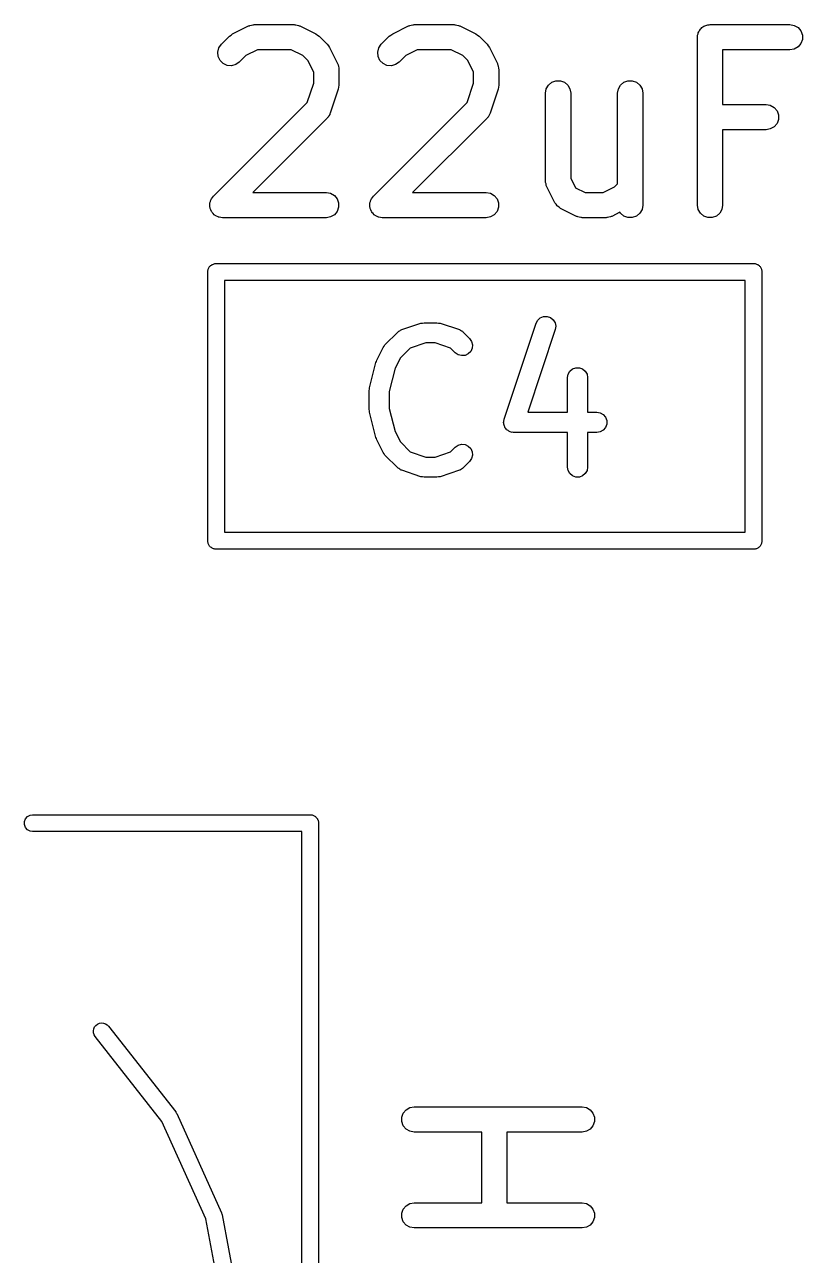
# Model space of a CAD drawing. Extents: x 51.7 to 146.1, y -97.1 to -36.3.
# Drawn here: x 124.13 to 128.76, y -66.91 to -59.58 of the extents above; entities that cross this region are included whole.
import ezdxf

# ---------------------------------------------------------------- set-up
doc = ezdxf.new("R2010")
doc.units = 0
doc.header["$MEASUREMENT"] = 0
doc.layers.add('BLACK', color=7, linetype='CONTINUOUS')

msp = doc.modelspace()

# ---------------------------------------------------------------- linework, layer by layer
at = {"layer": 'BLACK', "linetype": 'CONTINUOUS'}
for p, q in [((125.371, -59.6309), (125.466, -59.5833)), ((125.466, -59.5833), (125.471, -59.5821)), ((125.471, -59.5821), (125.474, -59.5799)), ((125.474, -59.5799), (125.483, -59.5784)), ((125.483, -59.5784), (125.491, -59.5759)), ((125.491, -59.5759), (125.496, -59.5761)), ((125.496, -59.5761), (125.5, -59.5754)), ((125.5, -59.5754), (125.738, -59.5754)), ((125.738, -59.5754), (125.742, -59.5761)), ((125.742, -59.5761), (125.747, -59.5759)), ((125.747, -59.5759), (125.755, -59.5784)), ((125.755, -59.5784), (125.764, -59.5799)), ((125.764, -59.5799), (125.767, -59.5821)), ((125.767, -59.5821), (125.772, -59.5833)), ((125.772, -59.5833), (125.867, -59.6309)), ((126.324, -59.6309), (126.419, -59.5833)), ((126.419, -59.5833), (126.423, -59.5821)), ((126.423, -59.5821), (126.427, -59.5799)), ((126.427, -59.5799), (126.435, -59.5784)), ((126.435, -59.5784), (126.444, -59.5759)), ((126.444, -59.5759), (126.448, -59.5761)), ((126.448, -59.5761), (126.452, -59.5754)), ((126.452, -59.5754), (126.69, -59.5754)), ((126.69, -59.5754), (126.695, -59.5761)), ((126.695, -59.5761), (126.699, -59.5759)), ((126.699, -59.5759), (126.707, -59.5784)), ((126.707, -59.5784), (126.716, -59.5799)), ((126.716, -59.5799), (126.72, -59.5821)), ((126.72, -59.5821), (126.724, -59.5833)), ((126.724, -59.5833), (126.819, -59.6309)), ((128.166, -59.5929), (128.172, -59.5896)), ((128.172, -59.5896), (128.177, -59.5854)), ((128.177, -59.5854), (128.183, -59.5832)), ((128.183, -59.5832), (128.189, -59.5799)), ((128.189, -59.5799), (128.195, -59.5788)), ((128.195, -59.5788), (128.201, -59.5765)), ((128.201, -59.5765), (128.208, -59.5765)), ((128.208, -59.5765), (128.214, -59.5754)), ((128.214, -59.5754), (128.69, -59.5754)), ((128.69, -59.5754), (128.716, -59.5799)), ((128.716, -59.5799), (128.739, -59.5929)), ((125.304, -59.6926), (125.352, -59.645)), ((125.352, -59.645), (125.362, -59.6381)), ((125.362, -59.6381), (125.371, -59.6309)), ((125.867, -59.6309), (125.877, -59.6381)), ((125.877, -59.6381), (125.886, -59.645)), ((125.886, -59.645), (125.934, -59.6926)), ((126.256, -59.6926), (126.304, -59.645)), ((126.304, -59.645), (126.314, -59.6381)), ((126.314, -59.6381), (126.324, -59.6309)), ((126.819, -59.6309), (126.829, -59.6381)), ((126.829, -59.6381), (126.839, -59.645)), ((126.839, -59.645), (126.886, -59.6926)), ((128.139, -59.6504), (128.14, -59.6439)), ((128.139, -60.6504), (128.139, -59.6504)), ((128.14, -59.6374), (128.143, -59.6312)), ((128.14, -59.6439), (128.14, -59.6374)), ((128.143, -59.6312), (128.144, -59.6247)), ((128.144, -59.6247), (128.147, -59.619)), ((128.147, -59.619), (128.149, -59.6129)), ((128.149, -59.6129), (128.154, -59.6079)), ((128.154, -59.6079), (128.157, -59.6022)), ((128.157, -59.6022), (128.162, -59.598)), ((128.162, -59.598), (128.166, -59.5929)), ((128.739, -59.5929), (128.755, -59.6129)), ((128.755, -59.6129), (128.764, -59.6374)), ((128.764, -59.6634), (128.755, -59.6879)), ((128.764, -59.6374), (128.764, -59.6634)), ((125.282, -59.7391), (125.289, -59.7139)), ((125.289, -59.7139), (125.304, -59.6926)), ((125.518, -59.7254), (125.449, -59.7596)), ((125.72, -59.7254), (125.518, -59.7254)), ((125.789, -59.7596), (125.72, -59.7254)), ((125.934, -59.6926), (125.941, -59.7024)), ((125.941, -59.7024), (125.948, -59.7121)), ((125.948, -59.7121), (125.996, -59.8073)), ((126.235, -59.7391), (126.242, -59.7139)), ((126.242, -59.7139), (126.256, -59.6926)), ((126.47, -59.7254), (126.402, -59.7596)), ((126.673, -59.7254), (126.47, -59.7254)), ((126.741, -59.7596), (126.673, -59.7254)), ((126.886, -59.6926), (126.893, -59.7024)), ((126.893, -59.7024), (126.9, -59.7121)), ((126.9, -59.7121), (126.948, -59.8073)), ((128.69, -59.7254), (128.289, -59.7254)), ((128.289, -59.7254), (128.289, -60.0516)), ((128.716, -59.7209), (128.69, -59.7254)), ((128.739, -59.7078), (128.716, -59.7209)), ((128.755, -59.6879), (128.739, -59.7078)), ((125.285, -59.765), (125.282, -59.7391)), ((125.296, -59.7886), (125.285, -59.765)), ((125.314, -59.8071), (125.296, -59.7886)), ((125.338, -59.8181), (125.314, -59.8071)), ((125.41, -59.7987), (125.389, -59.8136)), ((125.449, -59.7596), (125.41, -59.7987)), ((125.819, -59.79), (125.789, -59.7596)), ((125.854, -59.8586), (125.819, -59.79)), ((125.996, -59.8073), (125.997, -59.8115)), ((126.237, -59.765), (126.235, -59.7391)), ((126.248, -59.7886), (126.237, -59.765)), ((126.267, -59.8071), (126.248, -59.7886)), ((126.29, -59.8181), (126.267, -59.8071)), ((126.363, -59.7987), (126.341, -59.8136)), ((126.402, -59.7596), (126.363, -59.7987)), ((126.772, -59.79), (126.741, -59.7596)), ((126.806, -59.8586), (126.772, -59.79)), ((126.948, -59.8073), (126.949, -59.8115)), ((125.364, -59.8203), (125.338, -59.8181)), ((125.389, -59.8136), (125.364, -59.8203)), ((125.854, -59.9239), (125.854, -59.8586)), ((125.997, -59.8115), (125.999, -59.8152)), ((125.999, -59.8152), (126.001, -59.8239)), ((126.001, -59.8239), (126.003, -59.8323)), ((126.003, -59.8323), (126.003, -59.8366)), ((126.003, -59.8366), (126.004, -59.8409)), ((126.004, -59.8409), (126.004, -59.9361)), ((126.316, -59.8203), (126.29, -59.8181)), ((126.341, -59.8136), (126.316, -59.8203)), ((126.806, -59.9239), (126.806, -59.8586)), ((126.949, -59.8115), (126.951, -59.8152)), ((126.951, -59.8152), (126.953, -59.8239)), ((126.953, -59.8239), (126.955, -59.8323)), ((126.955, -59.8323), (126.955, -59.8366)), ((126.955, -59.8366), (126.956, -59.8409)), ((126.956, -59.8409), (126.956, -59.9361)), ((125.815, -60.0384), (125.854, -59.9239)), ((126.001, -59.9479), (126, -59.9598)), ((126.004, -59.9361), (126.001, -59.9479)), ((126.768, -60.0384), (126.806, -59.9239)), ((126.954, -59.9479), (126.952, -59.9598)), ((126.956, -59.9361), (126.954, -59.9479)), ((127.239, -59.9581), (127.252, -59.9355)), ((127.252, -59.9355), (127.272, -59.9188)), ((127.272, -59.9188), (127.296, -59.9099)), ((127.296, -59.9099), (127.323, -59.9099)), ((127.323, -59.9099), (127.347, -59.9188)), ((127.347, -59.9188), (127.367, -59.9355)), ((127.367, -59.9355), (127.38, -59.9581)), ((127.668, -59.9581), (127.681, -59.9355)), ((127.681, -59.9355), (127.701, -59.9188)), ((127.701, -59.9188), (127.725, -59.9099)), ((127.725, -59.9099), (127.751, -59.9099)), ((127.751, -59.9099), (127.776, -59.9188)), ((127.776, -59.9188), (127.796, -59.9355)), ((127.796, -59.9355), (127.809, -59.9581)), ((126, -59.9598), (125.952, -60.1027)), ((126.952, -59.9598), (126.904, -60.1027)), ((127.235, -59.9837), (127.239, -59.9581)), ((127.235, -60.5075), (127.235, -59.9837)), ((127.38, -59.9581), (127.385, -59.9837)), ((127.385, -59.9837), (127.385, -60.4898)), ((127.663, -59.9837), (127.668, -59.9581)), ((127.663, -60.5241), (127.663, -59.9837)), ((127.809, -59.9581), (127.813, -59.9837)), ((127.813, -59.9837), (127.813, -60.6504)), ((125.256, -60.5973), (125.815, -60.0384)), ((125.952, -60.1027), (125.95, -60.1065)), ((126.209, -60.5973), (126.768, -60.0384)), ((126.904, -60.1027), (126.902, -60.1065)), ((128.289, -60.0516), (128.548, -60.0516)), ((128.548, -60.0516), (128.573, -60.0561)), ((128.573, -60.0561), (128.596, -60.0691)), ((128.596, -60.0691), (128.613, -60.0891)), ((128.613, -60.0891), (128.621, -60.1135)), ((125.934, -60.132), (125.491, -60.5754)), ((125.936, -60.1284), (125.934, -60.132)), ((125.94, -60.1256), (125.936, -60.1284)), ((125.944, -60.1178), (125.94, -60.1256)), ((125.949, -60.1106), (125.944, -60.1178)), ((125.95, -60.1065), (125.949, -60.1106)), ((126.886, -60.132), (126.443, -60.5754)), ((126.889, -60.1284), (126.886, -60.132)), ((126.892, -60.1256), (126.889, -60.1284)), ((126.896, -60.1178), (126.892, -60.1256)), ((126.901, -60.1106), (126.896, -60.1178)), ((126.902, -60.1065), (126.901, -60.1106)), ((128.613, -60.1641), (128.596, -60.184)), ((128.621, -60.1396), (128.613, -60.1641)), ((128.621, -60.1135), (128.621, -60.1396)), ((128.548, -60.2016), (128.289, -60.2016)), ((128.289, -60.2016), (128.289, -60.6504)), ((128.573, -60.197), (128.548, -60.2016)), ((128.596, -60.184), (128.573, -60.197)), ((127.235, -60.5118), (127.235, -60.5075)), ((127.235, -60.5161), (127.235, -60.5118)), ((127.238, -60.5245), (127.235, -60.5161)), ((127.239, -60.5332), (127.238, -60.5245)), ((127.241, -60.5369), (127.239, -60.5332)), ((127.242, -60.5411), (127.241, -60.5369)), ((127.29, -60.6363), (127.242, -60.5411)), ((127.385, -60.4898), (127.413, -60.5469)), ((127.578, -60.5754), (127.646, -60.5411)), ((127.646, -60.5411), (127.663, -60.5241)), ((125.242, -60.6187), (125.243, -60.616)), ((125.243, -60.616), (125.245, -60.6129)), ((125.245, -60.6129), (125.251, -60.6054)), ((125.251, -60.6054), (125.256, -60.5973)), ((125.491, -60.5754), (125.929, -60.5754)), ((125.929, -60.5754), (125.954, -60.5799)), ((125.954, -60.5799), (125.977, -60.5929)), ((125.977, -60.5929), (125.994, -60.6129)), ((125.994, -60.6129), (126.002, -60.6374)), ((126.194, -60.6187), (126.196, -60.616)), ((126.196, -60.616), (126.197, -60.6129)), ((126.197, -60.6129), (126.203, -60.6054)), ((126.203, -60.6054), (126.209, -60.5973)), ((126.443, -60.5754), (126.881, -60.5754)), ((126.881, -60.5754), (126.907, -60.5799)), ((126.907, -60.5799), (126.929, -60.5929)), ((126.929, -60.5929), (126.946, -60.6129)), ((126.946, -60.6129), (126.955, -60.6374)), ((127.413, -60.5469), (127.47, -60.5754)), ((127.47, -60.5754), (127.578, -60.5754)), ((125.235, -60.6438), (125.236, -60.6407)), ((125.236, -60.6536), (125.235, -60.6438)), ((125.236, -60.6374), (125.239, -60.6281)), ((125.236, -60.6407), (125.236, -60.6374)), ((125.236, -60.6634), (125.236, -60.6536)), ((125.237, -60.6665), (125.236, -60.6634)), ((125.237, -60.6698), (125.237, -60.6665)), ((125.241, -60.6787), (125.237, -60.6698)), ((125.239, -60.6281), (125.242, -60.6187)), ((125.245, -60.6879), (125.241, -60.6787)), ((125.247, -60.6904), (125.245, -60.6879)), ((125.248, -60.6934), (125.247, -60.6904)), ((125.994, -60.6879), (125.977, -60.7078)), ((126.002, -60.6634), (125.994, -60.6879)), ((126.002, -60.6374), (126.002, -60.6634)), ((126.187, -60.6438), (126.188, -60.6407)), ((126.188, -60.6536), (126.187, -60.6438)), ((126.188, -60.6374), (126.191, -60.6281)), ((126.188, -60.6407), (126.188, -60.6374)), ((126.188, -60.6634), (126.188, -60.6536)), ((126.189, -60.6665), (126.188, -60.6634)), ((126.189, -60.6698), (126.189, -60.6665)), ((126.194, -60.6787), (126.189, -60.6698)), ((126.191, -60.6281), (126.194, -60.6187)), ((126.197, -60.6879), (126.194, -60.6787)), ((126.199, -60.6904), (126.197, -60.6879)), ((126.2, -60.6934), (126.199, -60.6904)), ((126.946, -60.6879), (126.929, -60.7078)), ((126.955, -60.6634), (126.946, -60.6879)), ((126.955, -60.6374), (126.955, -60.6634)), ((127.297, -60.6451), (127.29, -60.6363)), ((127.303, -60.6543), (127.297, -60.6451)), ((127.304, -60.6556), (127.303, -60.6543)), ((127.306, -60.6572), (127.304, -60.6556)), ((127.315, -60.6633), (127.306, -60.6572)), ((127.324, -60.6698), (127.315, -60.6633)), ((127.419, -60.7175), (127.324, -60.6698)), ((127.809, -60.676), (127.796, -60.6986)), ((127.813, -60.6504), (127.809, -60.676)), ((128.144, -60.676), (128.139, -60.6504)), ((128.157, -60.6986), (128.144, -60.676)), ((128.285, -60.676), (128.272, -60.6986)), ((128.289, -60.6504), (128.285, -60.676)), ((125.255, -60.7003), (125.248, -60.6934)), ((125.261, -60.7078), (125.255, -60.7003)), ((125.264, -60.7095), (125.261, -60.7078)), ((125.267, -60.7118), (125.264, -60.7095)), ((125.275, -60.716), (125.267, -60.7118)), ((125.284, -60.7209), (125.275, -60.716)), ((125.287, -60.7214), (125.284, -60.7209)), ((125.29, -60.7228), (125.287, -60.7214)), ((125.3, -60.7237), (125.29, -60.7228)), ((125.31, -60.7254), (125.3, -60.7237)), ((125.929, -60.7254), (125.31, -60.7254)), ((125.954, -60.7209), (125.929, -60.7254)), ((125.977, -60.7078), (125.954, -60.7209)), ((126.207, -60.7003), (126.2, -60.6934)), ((126.214, -60.7078), (126.207, -60.7003)), ((126.217, -60.7095), (126.214, -60.7078)), ((126.219, -60.7118), (126.217, -60.7095)), ((126.228, -60.716), (126.219, -60.7118)), ((126.236, -60.7209), (126.228, -60.716)), ((126.24, -60.7214), (126.236, -60.7209)), ((126.242, -60.7228), (126.24, -60.7214)), ((126.252, -60.7237), (126.242, -60.7228)), ((126.262, -60.7254), (126.252, -60.7237)), ((126.881, -60.7254), (126.262, -60.7254)), ((126.907, -60.7209), (126.881, -60.7254)), ((126.929, -60.7078), (126.907, -60.7209)), ((127.423, -60.7187), (127.419, -60.7175)), ((127.427, -60.7209), (127.423, -60.7187)), ((127.435, -60.7224), (127.427, -60.7209)), ((127.444, -60.7249), (127.435, -60.7224)), ((127.448, -60.7246), (127.444, -60.7249)), ((127.452, -60.7254), (127.448, -60.7246)), ((127.595, -60.7254), (127.452, -60.7254)), ((127.599, -60.7246), (127.595, -60.7254)), ((127.604, -60.7249), (127.599, -60.7246)), ((127.612, -60.7224), (127.604, -60.7249)), ((127.621, -60.7209), (127.612, -60.7224)), ((127.625, -60.7187), (127.621, -60.7209)), ((127.629, -60.7175), (127.625, -60.7187)), ((127.677, -60.6931), (127.629, -60.7175)), ((127.681, -60.6986), (127.677, -60.6931)), ((127.701, -60.7153), (127.681, -60.6986)), ((127.725, -60.7242), (127.701, -60.7153)), ((127.751, -60.7242), (127.725, -60.7242)), ((127.776, -60.7153), (127.751, -60.7242)), ((127.796, -60.6986), (127.776, -60.7153)), ((128.177, -60.7153), (128.157, -60.6986)), ((128.201, -60.7242), (128.177, -60.7153)), ((128.227, -60.7242), (128.201, -60.7242)), ((128.252, -60.7153), (128.227, -60.7242)), ((128.272, -60.6986), (128.252, -60.7153)), ((125.223, -61.0402), (125.225, -61.036)), ((125.223, -61.0578), (125.223, -61.0402)), ((125.225, -61.0316), (125.228, -61.0278)), ((125.225, -61.036), (125.225, -61.0316)), ((125.228, -61.0278), (125.229, -61.0236)), ((125.229, -61.0236), (125.232, -61.0202)), ((125.232, -61.0202), (125.234, -61.0164)), ((125.234, -61.0164), (125.238, -61.0135)), ((125.238, -61.0135), (125.24, -61.0101)), ((125.24, -61.0101), (125.244, -61.0079)), ((125.244, -61.0079), (125.248, -61.005)), ((125.248, -61.005), (125.252, -61.0035)), ((125.252, -61.0035), (125.256, -61.0013)), ((125.256, -61.0013), (125.26, -61.0005)), ((125.26, -61.0005), (125.264, -60.999)), ((125.264, -60.999), (128.482, -60.999)), ((128.482, -60.999), (128.486, -61.0005)), ((128.486, -61.0005), (128.49, -61.0013)), ((128.49, -61.0013), (128.494, -61.0035)), ((128.494, -61.0035), (128.498, -61.005)), ((128.498, -61.005), (128.502, -61.0079)), ((128.502, -61.0079), (128.506, -61.0101)), ((128.506, -61.0101), (128.508, -61.0135)), ((128.508, -61.0135), (128.512, -61.0164)), ((128.512, -61.0164), (128.514, -61.0202)), ((128.514, -61.0202), (128.517, -61.0236)), ((128.517, -61.0236), (128.518, -61.0278)), ((128.518, -61.0278), (128.521, -61.0316)), ((128.521, -61.0316), (128.521, -61.036)), ((128.521, -61.036), (128.523, -61.0402)), ((128.523, -61.0402), (128.523, -62.6578)), ((125.223, -62.6402), (125.223, -61.0578)), ((125.223, -61.0578), (125.223, -61.0578)), ((125.323, -61.099), (125.323, -62.599)), ((128.423, -61.099), (125.323, -61.099)), ((128.423, -62.599), (128.423, -61.099)), ((127.178, -61.3538), (127.188, -61.3355)), ((127.188, -61.3355), (127.203, -61.3217)), ((127.203, -61.3217), (127.223, -61.314)), ((127.223, -61.314), (127.244, -61.3135)), ((127.244, -61.3135), (127.263, -61.32)), ((127.263, -61.32), (127.28, -61.333)), ((127.28, -61.333), (127.291, -61.3508)), ((126.278, -61.4828), (126.354, -61.4066)), ((126.354, -61.4066), (126.357, -61.4046)), ((126.357, -61.4046), (126.36, -61.402)), ((126.36, -61.402), (126.366, -61.3987)), ((126.366, -61.3987), (126.371, -61.3946)), ((126.371, -61.3946), (126.375, -61.3937)), ((126.375, -61.3937), (126.378, -61.3921)), ((126.378, -61.3921), (126.492, -61.354)), ((126.492, -61.354), (126.502, -61.3526)), ((126.502, -61.3526), (126.511, -61.3509)), ((126.511, -61.3509), (126.587, -61.3509)), ((126.587, -61.3509), (126.597, -61.3526)), ((126.597, -61.3526), (126.606, -61.354)), ((126.606, -61.354), (126.721, -61.3921)), ((126.721, -61.3921), (126.724, -61.3937)), ((126.724, -61.3937), (126.727, -61.3946)), ((126.727, -61.3946), (126.733, -61.3987)), ((126.733, -61.3987), (126.739, -61.402)), ((126.739, -61.402), (126.741, -61.4046)), ((126.741, -61.4046), (126.744, -61.4066)), ((126.744, -61.4066), (126.782, -61.4447)), ((126.988, -61.9253), (127.178, -61.3538)), ((127.292, -61.3918), (127.128, -61.8842)), ((127.291, -61.3508), (127.295, -61.3712)), ((127.295, -61.3712), (127.292, -61.3918)), ((126.267, -61.4984), (126.273, -61.4906)), ((126.273, -61.4906), (126.278, -61.4828)), ((126.521, -61.4709), (126.429, -61.5014)), ((126.578, -61.4709), (126.521, -61.4709)), ((126.669, -61.5014), (126.578, -61.4709)), ((126.782, -61.4447), (126.794, -61.4617)), ((126.794, -61.4617), (126.799, -61.4819)), ((126.799, -61.4819), (126.798, -61.5026)), ((126.229, -61.5745), (126.267, -61.4984)), ((126.37, -61.5607), (126.339, -61.6223)), ((126.429, -61.5014), (126.37, -61.5607)), ((126.697, -61.5295), (126.669, -61.5014)), ((126.714, -61.5415), (126.697, -61.5295)), ((126.734, -61.5469), (126.714, -61.5415)), ((126.755, -61.5451), (126.734, -61.5469)), ((126.774, -61.5362), (126.755, -61.5451)), ((126.789, -61.5215), (126.774, -61.5362)), ((126.798, -61.5026), (126.789, -61.5215)), ((126.186, -61.7392), (126.224, -61.5868)), ((126.224, -61.5868), (126.227, -61.5808)), ((126.227, -61.5808), (126.229, -61.5745)), ((126.339, -61.6223), (126.304, -61.7611)), ((127.369, -61.657), (127.379, -61.639)), ((127.379, -61.639), (127.395, -61.6256)), ((127.395, -61.6256), (127.415, -61.6185)), ((127.415, -61.6185), (127.436, -61.6185)), ((127.436, -61.6185), (127.455, -61.6256)), ((127.455, -61.6256), (127.471, -61.639)), ((127.471, -61.639), (127.482, -61.657)), ((127.365, -61.6776), (127.369, -61.657)), ((127.365, -61.8842), (127.365, -61.6776)), ((127.482, -61.657), (127.485, -61.6776)), ((127.485, -61.6776), (127.485, -61.8842)), ((126.184, -61.7538), (126.186, -61.7465)), ((126.184, -61.868), (126.184, -61.7538)), ((126.186, -61.7465), (126.186, -61.7392)), ((126.304, -61.7611), (126.304, -61.8607)), ((126.304, -61.8607), (126.339, -61.9995)), ((126.186, -61.8753), (126.184, -61.868)), ((126.186, -61.8826), (126.186, -61.8753)), ((126.224, -62.035), (126.186, -61.8826)), ((126.985, -61.9338), (126.987, -61.9297)), ((126.985, -61.9399), (126.985, -61.9338)), ((126.987, -61.9297), (126.988, -61.9253)), ((127.128, -61.8842), (127.365, -61.8842)), ((127.485, -61.8842), (127.54, -61.8842)), ((127.54, -61.8842), (127.56, -61.8879)), ((127.56, -61.8879), (127.578, -61.8983)), ((127.578, -61.8983), (127.592, -61.9142)), ((127.592, -61.9142), (127.599, -61.9338)), ((127.599, -61.9338), (127.599, -61.9547)), ((126.339, -61.9995), (126.37, -62.0611)), ((126.984, -61.9459), (126.985, -61.9399)), ((126.985, -61.9502), (126.984, -61.9459)), ((126.985, -61.9547), (126.985, -61.9502)), ((126.987, -61.9604), (126.985, -61.9547)), ((126.989, -61.9663), (126.987, -61.9604)), ((126.991, -61.9701), (126.989, -61.9663)), ((126.992, -61.9742), (126.991, -61.9701)), ((126.996, -61.9789), (126.992, -61.9742)), ((127, -61.984), (126.996, -61.9789)), ((127.003, -61.9868), (127, -61.984)), ((127.006, -61.9902), (127.003, -61.9868)), ((127.011, -61.9932), (127.006, -61.9902)), ((127.016, -61.997), (127.011, -61.9932)), ((127.02, -61.9984), (127.016, -61.997)), ((127.024, -62.0006), (127.02, -61.9984)), ((127.03, -62.0017), (127.024, -62.0006)), ((127.036, -62.0036), (127.03, -62.0017)), ((127.04, -62.0035), (127.036, -62.0036)), ((127.044, -62.0042), (127.04, -62.0035)), ((127.365, -62.0042), (127.044, -62.0042)), ((127.365, -62.2109), (127.365, -62.0042)), ((127.54, -62.0042), (127.485, -62.0042)), ((127.485, -62.0042), (127.485, -62.2109)), ((127.56, -62.0006), (127.54, -62.0042)), ((127.578, -61.9902), (127.56, -62.0006)), ((127.592, -61.9742), (127.578, -61.9902)), ((127.599, -61.9547), (127.592, -61.9742)), ((126.227, -62.041), (126.224, -62.035)), ((126.229, -62.0473), (126.227, -62.041)), ((126.267, -62.1235), (126.229, -62.0473)), ((126.37, -62.0611), (126.429, -62.1204)), ((126.697, -62.0923), (126.714, -62.0803)), ((126.714, -62.0803), (126.734, -62.0749)), ((126.734, -62.0749), (126.755, -62.0768)), ((126.755, -62.0768), (126.774, -62.0856)), ((126.273, -62.1312), (126.267, -62.1235)), ((126.278, -62.139), (126.273, -62.1312)), ((126.354, -62.2152), (126.278, -62.139)), ((126.429, -62.1204), (126.521, -62.1509)), ((126.521, -62.1509), (126.578, -62.1509)), ((126.578, -62.1509), (126.669, -62.1204)), ((126.669, -62.1204), (126.697, -62.0923)), ((126.774, -62.0856), (126.789, -62.1003)), ((126.789, -62.1003), (126.798, -62.1192)), ((126.799, -62.1399), (126.794, -62.1601)), ((126.798, -62.1192), (126.799, -62.1399)), ((126.357, -62.2172), (126.354, -62.2152)), ((126.36, -62.2198), (126.357, -62.2172)), ((126.366, -62.2232), (126.36, -62.2198)), ((126.371, -62.2272), (126.366, -62.2232)), ((126.375, -62.2281), (126.371, -62.2272)), ((126.378, -62.2297), (126.375, -62.2281)), ((126.492, -62.2678), (126.378, -62.2297)), ((126.721, -62.2297), (126.606, -62.2678)), ((126.724, -62.2281), (126.721, -62.2297)), ((126.727, -62.2272), (126.724, -62.2281)), ((126.733, -62.2232), (126.727, -62.2272)), ((126.739, -62.2198), (126.733, -62.2232)), ((126.741, -62.2172), (126.739, -62.2198)), ((126.744, -62.2152), (126.741, -62.2172)), ((126.782, -62.1771), (126.744, -62.2152)), ((126.794, -62.1601), (126.782, -62.1771)), ((127.369, -62.2314), (127.365, -62.2109)), ((127.485, -62.2109), (127.482, -62.2314)), ((126.502, -62.2692), (126.492, -62.2678)), ((126.511, -62.2709), (126.502, -62.2692)), ((126.587, -62.2709), (126.511, -62.2709)), ((126.597, -62.2692), (126.587, -62.2709)), ((126.606, -62.2678), (126.597, -62.2692)), ((127.379, -62.2495), (127.369, -62.2314)), ((127.395, -62.2629), (127.379, -62.2495)), ((127.415, -62.27), (127.395, -62.2629)), ((127.436, -62.27), (127.415, -62.27)), ((127.455, -62.2629), (127.436, -62.27)), ((127.471, -62.2495), (127.455, -62.2629)), ((127.482, -62.2314), (127.471, -62.2495)), ((125.223, -62.6578), (125.223, -62.6402)), ((125.225, -62.662), (125.223, -62.6578)), ((125.225, -62.6664), (125.225, -62.662)), ((125.228, -62.6702), (125.225, -62.6664)), ((125.323, -62.599), (128.423, -62.599)), ((128.521, -62.6664), (128.518, -62.6702)), ((128.523, -62.6578), (128.521, -62.662)), ((128.521, -62.662), (128.521, -62.6664)), ((125.229, -62.6744), (125.228, -62.6702)), ((125.232, -62.6778), (125.229, -62.6744)), ((125.234, -62.6816), (125.232, -62.6778)), ((125.238, -62.6845), (125.234, -62.6816)), ((125.24, -62.6879), (125.238, -62.6845)), ((125.244, -62.6901), (125.24, -62.6879)), ((125.248, -62.693), (125.244, -62.6901)), ((125.252, -62.6945), (125.248, -62.693)), ((125.256, -62.6967), (125.252, -62.6945)), ((125.26, -62.6975), (125.256, -62.6967)), ((125.264, -62.699), (125.26, -62.6975)), ((128.482, -62.699), (125.264, -62.699)), ((128.486, -62.6975), (128.482, -62.699)), ((128.49, -62.6967), (128.486, -62.6975)), ((128.494, -62.6945), (128.49, -62.6967)), ((128.498, -62.693), (128.494, -62.6945)), ((128.502, -62.6901), (128.498, -62.693)), ((128.506, -62.6879), (128.502, -62.6901)), ((128.508, -62.6845), (128.506, -62.6879)), ((128.512, -62.6816), (128.508, -62.6845)), ((128.514, -62.6778), (128.512, -62.6816)), ((128.517, -62.6744), (128.514, -62.6778)), ((128.518, -62.6702), (128.517, -62.6744)), ((124.165, -64.2833), (124.178, -64.281)), ((124.178, -64.281), (125.841, -64.281)), ((125.841, -64.281), (125.845, -64.2825)), ((124.132, -64.3222), (124.138, -64.3056)), ((124.132, -64.3398), (124.132, -64.3222)), ((124.138, -64.3564), (124.132, -64.3398)), ((124.138, -64.3056), (124.149, -64.2921)), ((124.149, -64.2921), (124.165, -64.2833)), ((125.845, -64.2825), (125.849, -64.2833)), ((125.849, -64.2833), (125.853, -64.2855)), ((125.853, -64.2855), (125.857, -64.287)), ((125.857, -64.287), (125.861, -64.2899)), ((125.861, -64.2899), (125.865, -64.2921)), ((125.865, -64.2921), (125.867, -64.2955)), ((125.867, -64.2955), (125.871, -64.2984)), ((125.871, -64.2984), (125.873, -64.3022)), ((125.873, -64.3022), (125.876, -64.3056)), ((125.876, -64.3056), (125.877, -64.3098)), ((125.877, -64.3098), (125.88, -64.3136)), ((125.88, -64.3136), (125.88, -64.318)), ((125.88, -64.318), (125.882, -64.3222)), ((125.882, -64.3222), (125.882, -70.6398)), ((124.149, -64.3699), (124.138, -64.3564)), ((124.165, -64.3787), (124.149, -64.3699)), ((124.178, -64.381), (124.165, -64.3787)), ((125.782, -64.381), (124.178, -64.381)), ((125.782, -70.581), (125.782, -64.381)), ((124.557, -65.5355), (124.566, -65.5281)), ((124.566, -65.5281), (124.577, -65.5232)), ((124.577, -65.5232), (124.589, -65.5211)), ((124.589, -65.5211), (124.601, -65.5218)), ((124.601, -65.5218), (124.613, -65.5254)), ((124.613, -65.5254), (124.623, -65.5317)), ((124.542, -65.5676), (124.544, -65.5558)), ((124.543, -65.5796), (124.542, -65.5676)), ((124.546, -65.5911), (124.543, -65.5796)), ((124.544, -65.5558), (124.549, -65.5449)), ((124.552, -65.6014), (124.546, -65.5911)), ((124.549, -65.5449), (124.557, -65.5355)), ((124.553, -65.6019), (124.552, -65.6014)), ((124.623, -65.5317), (124.631, -65.5401)), ((124.631, -65.5401), (125.032, -66.0509)), ((124.949, -66.1078), (124.553, -65.6019)), ((126.387, -66.0582), (126.404, -66.0383)), ((126.404, -66.0383), (126.427, -66.0252)), ((126.427, -66.0252), (126.452, -66.0207)), ((126.452, -66.0207), (127.452, -66.0207)), ((127.452, -66.0207), (127.478, -66.0252)), ((127.478, -66.0252), (127.501, -66.0383)), ((127.501, -66.0383), (127.517, -66.0582)), ((125.211, -66.6883), (124.949, -66.1078)), ((125.032, -66.0509), (125.032, -66.0513)), ((125.032, -66.0513), (125.035, -66.0562)), ((125.035, -66.0562), (125.038, -66.0612)), ((125.038, -66.0612), (125.305, -66.6527)), ((126.379, -66.0827), (126.387, -66.0582)), ((126.379, -66.1087), (126.379, -66.0827)), ((126.387, -66.1332), (126.379, -66.1087)), ((127.517, -66.0582), (127.526, -66.0827)), ((127.526, -66.1087), (127.517, -66.1332)), ((127.526, -66.0827), (127.526, -66.1087)), ((126.404, -66.1532), (126.387, -66.1332)), ((126.427, -66.1662), (126.404, -66.1532)), ((126.452, -66.1707), (126.427, -66.1662)), ((126.854, -66.1707), (126.452, -66.1707)), ((126.854, -66.5921), (126.854, -66.1707)), ((127.452, -66.1707), (127.004, -66.1707)), ((127.004, -66.1707), (127.004, -66.5921)), ((127.478, -66.1662), (127.452, -66.1707)), ((127.501, -66.1532), (127.478, -66.1662)), ((127.517, -66.1332), (127.501, -66.1532)), ((126.387, -66.6296), (126.404, -66.6097)), ((126.404, -66.6097), (126.427, -66.5967)), ((126.427, -66.5967), (126.452, -66.5921)), ((126.452, -66.5921), (126.854, -66.5921)), ((127.004, -66.5921), (127.452, -66.5921)), ((127.452, -66.5921), (127.478, -66.5967)), ((127.478, -66.5967), (127.501, -66.6097)), ((127.501, -66.6097), (127.517, -66.6296)), ((125.328, -67.3146), (125.211, -66.6883)), ((125.305, -66.6527), (125.305, -66.6532)), ((125.305, -66.6532), (125.307, -66.6586)), ((125.307, -66.6586), (125.309, -66.6641)), ((125.309, -66.6641), (125.427, -67.3023)), ((126.379, -66.6541), (126.387, -66.6296)), ((126.379, -66.6802), (126.379, -66.6541)), ((126.387, -66.7046), (126.379, -66.6802)), ((127.517, -66.6296), (127.526, -66.6541)), ((127.526, -66.6802), (127.517, -66.7046)), ((127.526, -66.6541), (127.526, -66.6802)), ((126.404, -66.7246), (126.387, -66.7046)), ((126.427, -66.7376), (126.404, -66.7246)), ((126.452, -66.7421), (126.427, -66.7376)), ((127.452, -66.7421), (126.452, -66.7421)), ((127.478, -66.7376), (127.452, -66.7421)), ((127.501, -66.7246), (127.478, -66.7376)), ((127.517, -66.7046), (127.501, -66.7246))]:
    msp.add_line(p, q, dxfattribs=at)

doc.saveas('drawing.dxf')
